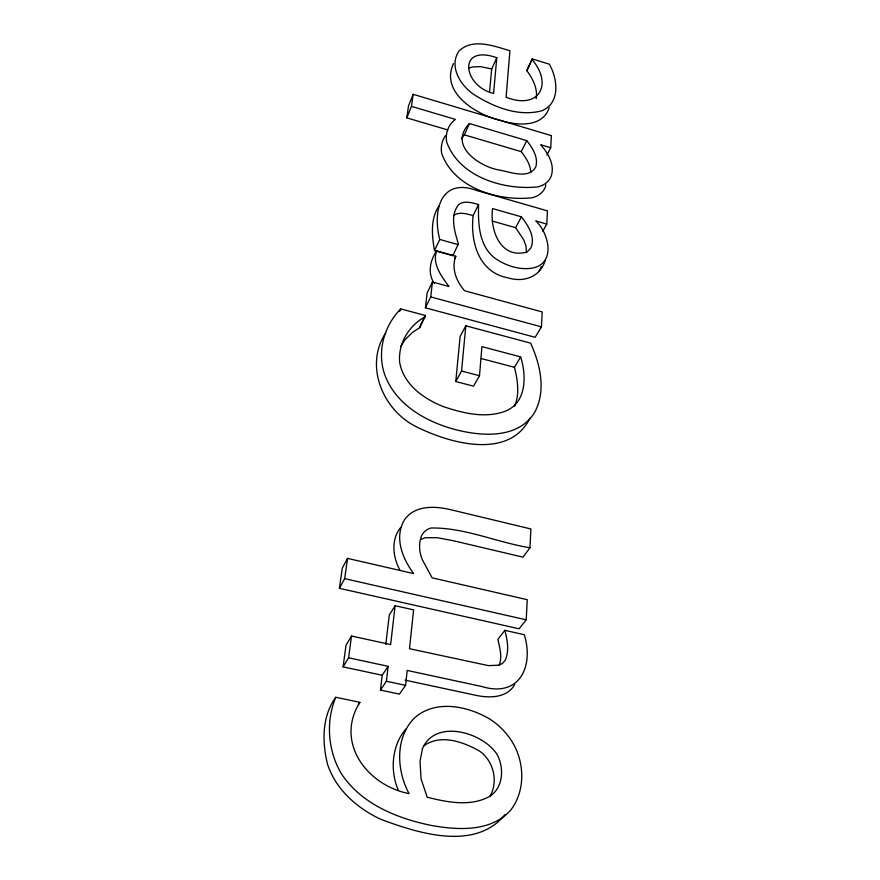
<?xml version="1.0" encoding="UTF-8"?>
<svg xmlns="http://www.w3.org/2000/svg" width="880" height="880" viewBox="0 0 880 880"><rect width="100%" height="100%" fill="white"/><g stroke="black" fill="none" stroke-linecap="round" stroke-linejoin="round"><path stroke-width="1.32" d="M526.207 619.828L527.252 599.687L432.102 577.819L422.411 559.845A38.379 31.944 34.8 0 1 420.97 537.394C422.499 532.719 426.228 529.177 431.013 528C464.86 527.461 496.87 542.443 529.947 547.756L530.926 528.979L451.253 509.828C435.611 506 415.019 504.834 404.591 519.651C393.833 537.174 402.468 558.58 413.655 573.584L347.556 558.393L342.276 568.172L339.394 588.313L519.079 628.793L526.207 619.828L344.685 578.655L339.394 588.313M436.634 250.954C431.915 264.066 441.639 276.551 448.976 286.506L432.443 281.996L427.141 292.952L425.392 307.813L535.15 337.293L541.431 326.843L542.201 311.927L464.64 290.774C456.478 281.545 451.066 268.323 455.785 256.267L436.634 250.954C430.078 260.425 427.35 273.306 434.291 283.338M546.766 224.059L547.448 210.859L477.081 190.608C441.067 177.023 432.157 210.243 439.758 239.459L434.522 250.536L452.892 255.629L458.37 243.815C454.641 231.451 449.614 215.721 458.711 204.479C464.618 200.255 472.219 202.818 478.555 204.567C478.126 223.19 478.632 245.322 494.637 258.005C505.67 265.661 519.53 270.479 533.027 267.971C556.105 262.911 548.834 233.123 535.81 220.935L546.766 224.059L542.784 231.242M546.909 155.023L550.737 147.741L551.364 135.63L413.16 94.303L408.529 105.831L406.802 117.854L447.821 129.965M382.184 675.246L343.079 666.875L348.59 657.789L388.124 666.314L382.184 675.246L380.446 690.074L399.432 694.1L405.592 685.355L407.187 670.428L481.767 686.51C519.013 698.027 534.226 666.732 524.271 634.711L504.867 630.355C507.375 640.123 509.454 650.573 505.197 660.341L502.414 663.487L498.674 665.225L488.389 665.621L409.486 648.703L413.611 609.862L395.12 605.715L389.268 615.065L385.825 644.347M532.136 59.532L532.18 58.883L549.318 64.185C557.722 78.716 560.593 103.213 541.772 110.781C518.419 117.051 493.603 107.052 474.001 94.6C460.526 85.591 448.547 66.462 458.986 51.029C472.89 37.741 494.032 46.101 509.916 50.743L506.11 97.24C538.054 110 553.718 85.437 532.136 59.532L526.823 70.653C532.719 78.606 537.845 88.462 536.217 98.626M526.823 70.653L532.18 58.883M479.49 375.705L481.943 346.632L520.652 356.906C526.504 375.375 526.845 402.303 505.725 411.026C485.683 418.737 463.628 413.336 444.026 406.846C424.061 399.168 403.227 384.494 399.608 361.933C398.145 343.519 408.936 325.479 425.062 316.833L425.227 315.447L400.774 308.902C384.417 325.424 377.179 350.328 384.109 372.779C394.449 404.14 426.019 422.114 456.368 429.847C482.724 436.579 519.266 438.79 535.051 411.675C546.249 389.807 540.166 364.43 530.673 343.156L465.817 325.798L460.119 336.479L455.774 381.535L473.539 386.144L479.49 375.705L461.56 371.03L455.774 381.535M496.793 57.717L493.57 93.445C462.957 86.229 456.885 43.67 496.793 57.717L491.7 68.97L489.61 91.454M461.56 371.03L465.817 325.798M452.892 255.629L452.98 254.815M380.446 690.074L386.408 681.252L388.124 666.314M395.12 605.715L390.632 644.578L351.516 636.02L346.016 645.26L343.079 666.875M425.392 307.813L430.727 296.912L432.443 281.996M400.587 346.544L404.998 339.757L412.621 332.255L419.727 327.679L419.892 326.293M359.854 702.328C334.631 742.665 367.279 785.455 409.068 793.617C396.539 770.473 394.812 737.561 414.579 717.893C435.061 699.578 466.323 705.76 488.213 718.146A63.536 56.1 51.3 0 1 513.81 744.634C524.788 764.764 524.997 791.67 510.631 810.205C490.831 832.172 457.919 830.203 431.354 825.44C396.935 818.444 361.141 803.88 341.165 773.399C327.888 750.629 325.633 721.666 335.753 697.279L359.854 702.328L358.413 704.506M348.59 657.789L351.516 636.02M344.685 578.655L347.556 558.393M406.802 117.854L411.466 106.348L413.16 94.303M545.831 184.756L545.369 187A33.957 22.902 27.2 0 1 532.114 197.758C498.333 201.542 453.838 188.111 441.628 153.23A48.147 32.472 26.3 0 1 445.654 135.509M499.059 665.39C502.656 656.854 499.598 647.757 497.904 639.298L504.867 630.355M529.969 418.11C509.234 460.372 449.515 443.256 416.713 426.932C382.998 410.663 363.924 365.695 385.77 332.827M461.417 138.787L464.321 134.838L469.436 123.574L526.79 140.624C532.477 147.983 538.659 157.344 535.744 167.046C528.308 179.828 509.883 171.644 498.74 169.972C478.863 166.331 447.942 145.31 469.436 123.574M549.23 107.69C542.542 128.073 516.285 125.565 499.95 120.285M399.63 311.333L400.774 308.902M514.426 406.494C519.915 394.24 517.638 379.896 514.437 367.301L520.652 356.906M545.369 260.084C540.166 277.343 523.391 282.788 507.397 277.706C478.423 272.052 470.195 241.263 473.132 215.611L478.555 204.567M420.475 325.083L425.227 315.447M419.727 327.679L425.062 316.833M539.286 270.754L541.354 266.552M454.586 258.709L455.785 256.267M530.783 172.579C530.618 164.637 525.855 157.751 521.235 151.646L526.79 140.624M526.493 252.417L525.987 246.015L523.677 239.778L515.636 227.678L521.4 216.81L492.58 208.582C489.654 229.911 500.456 259.644 527.109 251.955L530.871 248.028C535.678 236.621 528.066 225.533 521.4 216.81M453.519 63.569C439.978 91.883 475.2 114.015 498.696 119.966M335.753 697.279C321.739 716.529 321.992 742.588 327.69 764.742C336.105 789.712 356.895 807.917 380.138 819.027C417.571 833.151 475.255 851.73 505.197 814.418M514.745 684.365C507.155 698.533 488.488 698.203 474.848 695.09L405.064 680.141M438.944 205.986C430.265 218.944 431.86 235.873 434.522 250.536M489.896 796.433C498.487 781.814 493.735 761.354 479.974 751.41C463.815 741.884 440.022 733.392 423.324 746.24M529.947 547.756L523.028 557.172L453.233 540.705L437.217 537.702L425.029 537.768L420.629 539.583M405.878 729.102C391.633 745.382 389.851 771.133 398.442 790.559M400.675 527.483C390.83 539.418 392.755 557.26 399.938 570.086M453.431 215.589C459.283 211.365 466.84 213.873 473.132 215.611M468.908 68.211L472.307 66.946L480.502 66.638L491.7 68.97M386.408 681.252L405.592 685.355M481.349 358.578L514.437 367.301M430.727 296.912L541.431 326.843M439.758 239.459L458.282 244.64M492.25 221.045L515.636 227.678M464.321 134.838L521.235 151.646M411.466 106.348L455.389 119.405A48.565 32.483 26.3 0 0 446.644 141.922C459.107 176.979 503.833 190.509 537.9 186.868A34.254 22.913 27.2 0 0 551.199 176.132C555.038 164.56 548.075 153.219 540.716 144.76L550.737 147.741M422.51 748.605L420.035 761.079L421.036 778.899L427.24 797.214C447.48 802.318 470.613 806.993 489.808 796.301C503.525 787.457 504.24 767.624 497.024 754.358C482.856 732.281 435.281 718.443 422.51 748.605"/></g></svg>
